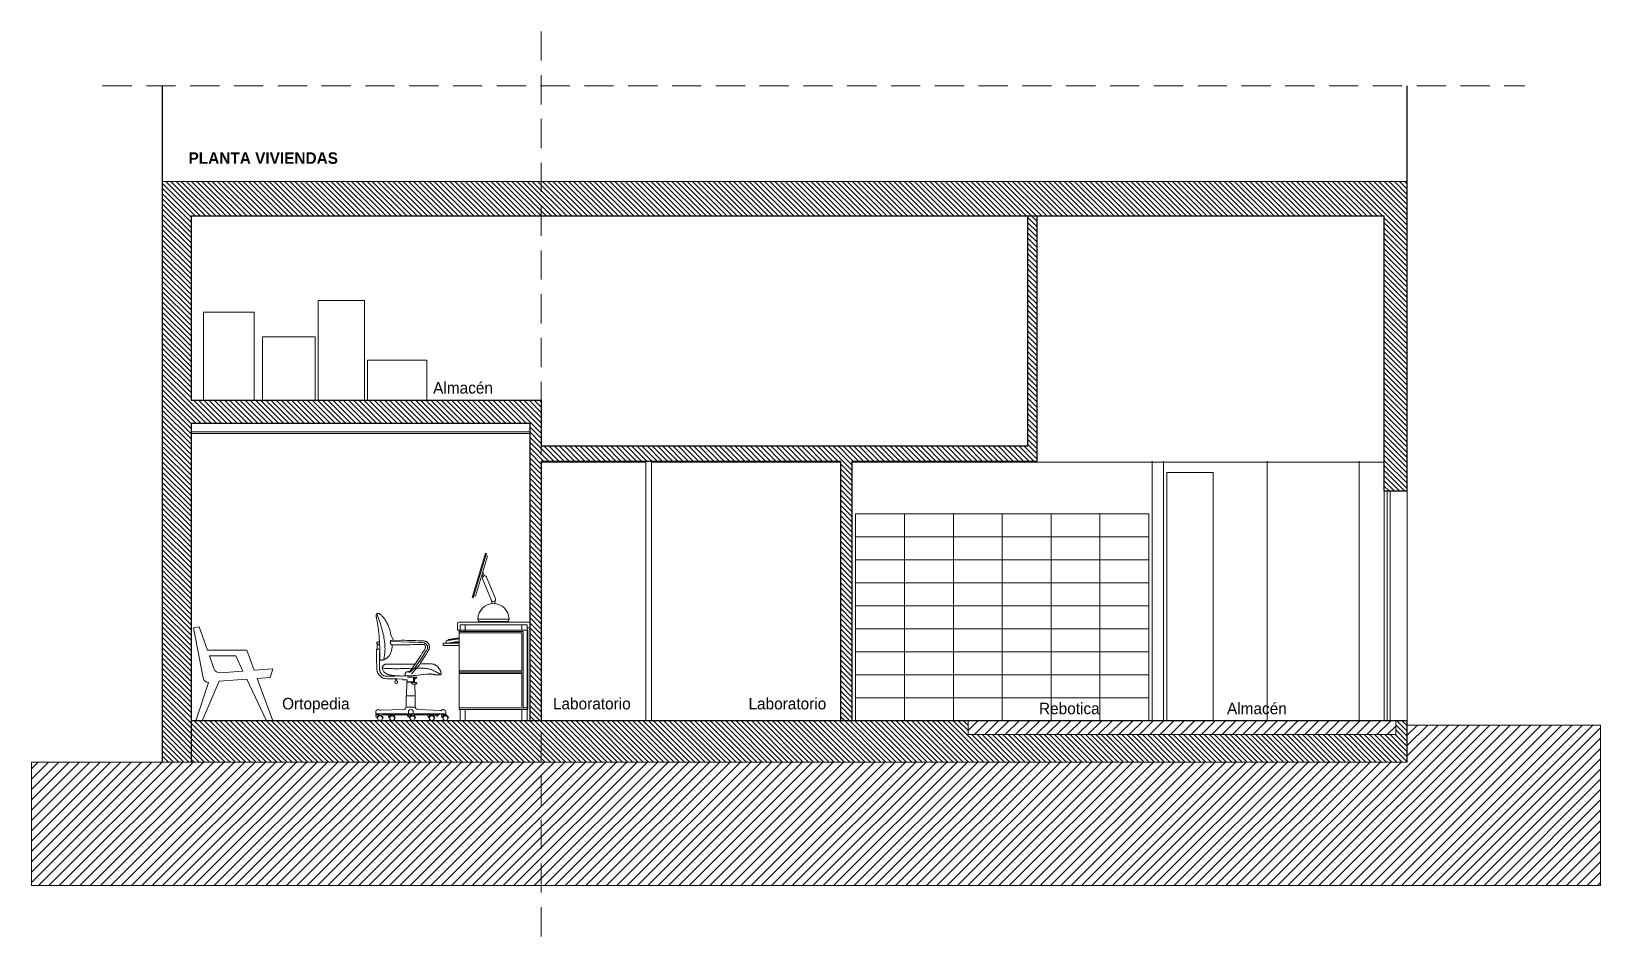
# Model space of a CAD drawing. Header units: millimetres. Extents: x -177 to 251, y 63 to 264.
# Drawn here: x 157.27 to 170.92, y 91.12 to 99.03 of the extents above; entities that cross this region are included whole.
import ezdxf

# ---------------------------------------------------------------- set-up
doc = ezdxf.new("R2010")
doc.units = ezdxf.units.MM
doc.header["$LTSCALE"] = 0.01
doc.linetypes.add('TRAZOS', pattern=[19.05, 12.7, -6.35])
doc.layers.get('0').update_dxf_attribs({"color": 2, "lineweight": 0})
for name, color, linetype, lineweight in [('ARQ_AUXILIARES', 4, 'Continuous', 0), ('ARQ_DISCONTINUAS', 6, 'TRAZOS', 5), ('ARQ_MOBILIARIO', 102, 'Continuous', 5), ('ARQ_PROYECCION', 3, 'Continuous', 9), ('ARQ_PROYECCION 1', 3, 'Continuous', 13), ('ARQ_PROYECCION 2', 5, 'Continuous', 5), ('ARQ_SECCION', 1, 'Continuous', 25), ('TEX_TEXTOS', 7, 'Continuous', 5)]:
    doc.layers.add(name, color=color, linetype=linetype, lineweight=lineweight)
doc.styles.get("Standard").update_dxf_attribs({"font": 'GOTHIC.TTF'})

# ---------------------------------------------------------------- blocks, each defined once
blk = doc.blocks.new('Musa01al')
at = {"color": 0, "linetype": 'ByBlock'}
for points in [[(0.527, 0.44), (0.689, 0.452), (0.666, 0.377), (0.552, 0.369), (0.69, 0), (0.635, 0), (0.462, 0.362), (0.223, 0.345), (0.074, 0), (0.02, 0), (0.13, 0.333, -0.346188), (0.083, 0.373), (0, 0.808), (0.049, 0.818), (0.12, 0.615), (0.463, 0.615)], [(0.138, 0.565), (0.177, 0.454, 0.381218), (0.233, 0.418), (0.429, 0.432), (0.366, 0.565)]]:
    blk.add_lwpolyline(points, format="xyb", close=True, dxfattribs=at)
blk = doc.blocks.new('FEWFWEFEWFFWEF')
h = blk.add_hatch()
h.set_pattern_fill('ANSI31', color=256, scale=0.1, angle=45, style=0)
h.set_pattern_definition([(90, (17.930634, 26.390706), (-0.0125, 2e-18), [])])
edge = h.paths.add_edge_path()
edge.add_line((31.652, 31.416), (31.402, 31.416))
edge.add_ellipse((31.419, 31.438), major_axis=(-0.0198, 0.0198), ratio=1, start_angle=95.4599, end_angle=135)
edge.add_line((31.419, 31.41), (31.634, 31.41))
edge.add_ellipse((31.634, 31.438), major_axis=(0.0198, 0.0198), ratio=1, start_angle=225, end_angle=264.5401)
for p, q in [((31.579, 31.985), (31.593, 31.989)), ((31.683, 31.637), (31.579, 31.985)), ((31.587, 32.008), (31.597, 32.011)), ((31.703, 31.622), (31.587, 32.008)), ((31.713, 31.625), (31.597, 32.011)), ((31.605, 31.813), (31.619, 31.849)), ((31.619, 31.807), (31.626, 31.826)), ((31.51, 31.613), (31.587, 31.801)), ((31.623, 31.787), (31.545, 31.599)), ((31.515, 31.571), (31.515, 31.592)), ((31.541, 31.571), (31.541, 31.592)), ((31.697, 31.641), (31.683, 31.637)), ((31.713, 31.625), (31.703, 31.622)), ((31.391, 31.436), (31.662, 31.436)), ((31.402, 31.416), (31.652, 31.416)), ((31.419, 31.41), (31.634, 31.41))]:
    blk.add_line(p, q)
for centre, radius, start, end in [((31.605, 31.794), 0.0192, 337.6472, 157.6472), ((31.527, 31.436), 0.135, 0.8343, 179.1657), ((31.528, 31.606), 0.0192, 157.6472, 337.6472), ((31.419, 31.438), 0.0279, 179.1657, 270), ((31.634, 31.438), 0.0279, 270, 0.8343)]:
    blk.add_arc(centre, radius, start, end)
blk = doc.blocks.new('wrgwrgwg')
at = {"layer": 'ARQ_MOBILIARIO', "ltscale": 10}
for p, q in [((302.151, 72.18), (302.13, 72.229)), ((302.708, 72.27), (302.708, 72.33)), ((302.708, 72.27), (302.708, 72.33)), ((302.708, 72.27), (302.723, 72.27)), ((302.708, 72.27), (302.723, 72.27)), ((303.328, 72.34), (302.718, 72.34)), ((302.723, 72.27), (302.777, 72.27)), ((302.723, 72.258), (302.723, 72.27)), ((302.723, 72.27), (302.777, 72.27)), ((302.723, 72.258), (302.723, 72.27)), ((302.777, 72.258), (302.723, 72.258)), ((302.777, 72.258), (302.723, 72.258)), ((302.723, 72.246), (302.723, 71.917)), ((302.723, 72.246), (302.723, 71.917)), ((303.314, 72.316), (302.732, 72.316)), ((302.732, 72.316), (302.777, 72.316)), ((302.732, 72.27), (302.732, 72.316)), ((302.732, 72.316), (302.732, 72.27)), ((302.732, 72.316), (302.777, 72.316)), ((302.732, 72.27), (302.732, 72.316)), ((302.732, 72.316), (302.732, 72.27)), ((302.777, 72.27), (302.732, 72.27)), ((302.777, 72.27), (302.732, 72.27)), ((302.777, 72.316), (302.777, 72.27)), ((302.777, 72.316), (302.777, 72.27)), ((303.268, 72.27), (302.777, 72.27)), ((302.777, 72.27), (302.777, 72.258)), ((302.777, 72.27), (302.777, 72.258)), ((303.268, 72.316), (303.268, 72.27)), ((303.268, 72.27), (303.32, 72.27)), ((303.314, 72.316), (303.314, 72.27)), ((303.314, 72.295), (303.314, 72.316)), ((303.314, 72.295), (303.314, 72.293)), ((303.314, 72.29), (303.338, 72.29)), ((303.314, 71.58), (303.314, 72.27)), ((303.32, 71.58), (303.32, 72.27)), ((303.338, 72.29), (303.338, 72.33)), ((302.583, 72.156), (302.723, 72.156)), ((302.583, 72.156), (302.583, 72.136)), ((302.583, 72.156), (302.723, 72.156)), ((302.583, 72.156), (302.583, 72.136)), ((302.583, 72.136), (302.723, 72.136)), ((302.583, 72.136), (302.723, 72.136)), ((302.61, 72.177), (302.723, 72.194)), ((302.61, 72.177), (302.723, 72.194)), ((302.61, 72.156), (302.61, 72.177)), ((302.61, 72.156), (302.61, 72.177)), ((302.723, 72.173), (302.61, 72.156)), ((302.723, 72.173), (302.61, 72.156)), ((302.625, 72.18), (302.629, 72.189)), ((302.625, 72.18), (302.629, 72.189)), ((302.664, 72.186), (302.625, 72.18)), ((302.664, 72.186), (302.625, 72.18)), ((302.648, 72.19), (302.629, 72.189)), ((302.648, 72.19), (302.629, 72.189)), ((302.629, 72.189), (302.644, 72.189)), ((302.629, 72.189), (302.644, 72.189)), ((302.644, 72.183), (302.704, 72.192)), ((302.649, 72.192), (302.644, 72.183)), ((302.644, 72.183), (302.704, 72.192)), ((302.649, 72.192), (302.644, 72.183)), ((302.644, 72.189), (302.644, 72.183)), ((302.644, 72.189), (302.644, 72.183)), ((302.645, 72.161), (302.645, 72.156)), ((302.645, 72.161), (302.645, 72.156)), ((302.645, 72.156), (302.723, 72.156)), ((302.645, 72.156), (302.723, 72.156)), ((302.646, 72.156), (302.646, 72.162)), ((302.646, 72.156), (302.646, 72.162)), ((302.647, 72.162), (302.647, 72.156)), ((302.647, 72.162), (302.647, 72.156)), ((302.664, 72.192), (302.649, 72.192)), ((302.664, 72.192), (302.649, 72.192)), ((302.649, 72.183), (302.649, 72.184)), ((302.649, 72.183), (302.649, 72.184)), ((302.65, 72.184), (302.65, 72.183)), ((302.65, 72.184), (302.65, 72.183)), ((302.65, 72.156), (302.65, 72.162)), ((302.65, 72.156), (302.65, 72.162)), ((302.651, 72.184), (302.651, 72.184)), ((302.651, 72.184), (302.651, 72.184)), ((302.652, 72.163), (302.652, 72.156)), ((302.652, 72.163), (302.652, 72.156)), ((302.653, 72.184), (302.653, 72.184)), ((302.653, 72.184), (302.653, 72.184)), ((302.657, 72.185), (302.654, 72.185)), ((302.657, 72.185), (302.654, 72.185)), ((302.655, 72.185), (302.655, 72.184)), ((302.655, 72.185), (302.655, 72.184)), ((302.668, 72.194), (302.664, 72.186)), ((302.668, 72.194), (302.664, 72.186)), ((302.664, 72.186), (302.664, 72.192)), ((302.664, 72.186), (302.664, 72.192)), ((302.688, 72.197), (302.668, 72.194)), ((302.688, 72.197), (302.668, 72.194)), ((302.684, 72.194), (302.668, 72.194)), ((302.684, 72.194), (302.668, 72.194)), ((302.723, 72.166), (302.676, 72.166)), ((302.723, 72.166), (302.676, 72.166)), ((302.688, 72.197), (302.684, 72.189)), ((302.688, 72.197), (302.684, 72.189)), ((302.684, 72.189), (302.684, 72.194)), ((302.684, 72.189), (302.684, 72.194)), ((302.685, 72.168), (302.723, 72.168)), ((302.685, 72.168), (302.723, 72.168)), ((302.704, 72.197), (302.688, 72.197)), ((302.704, 72.197), (302.688, 72.197)), ((302.708, 72.2), (302.704, 72.192)), ((302.708, 72.2), (302.704, 72.192)), ((302.704, 72.192), (302.704, 72.197)), ((302.704, 72.192), (302.704, 72.197)), ((302.704, 72.192), (302.704, 72.192)), ((302.704, 72.192), (302.704, 72.192)), ((302.723, 72.2), (302.708, 72.2)), ((302.723, 72.2), (302.708, 72.2)), ((302.267, 71.817), (302.266, 71.698)), ((302.267, 71.817), (302.266, 71.698)), ((302.267, 71.817), (302.271, 71.821)), ((302.267, 71.817), (302.303, 71.817)), ((302.271, 71.836), (302.271, 71.821)), ((302.271, 71.821), (302.303, 71.821)), ((302.326, 71.821), (302.303, 71.821)), ((302.326, 71.817), (302.303, 71.817)), ((302.339, 71.8), (302.34, 71.698)), ((302.723, 71.893), (302.723, 71.606)), ((302.723, 71.893), (302.723, 71.606)), ((302.263, 71.601), (302.263, 71.698)), ((302.263, 71.698), (302.342, 71.698)), ((302.263, 71.698), (302.342, 71.698)), ((302.303, 71.698), (302.269, 71.698)), ((302.342, 71.601), (302.342, 71.698)), ((301.998, 71.56), (301.998, 71.541)), ((301.998, 71.541), (302.303, 71.541)), ((302, 71.533), (302.003, 71.533)), ((302.003, 71.533), (302.033, 71.533)), ((302.011, 71.533), (302.011, 71.541)), ((302.022, 71.533), (302.022, 71.541)), ((302.033, 71.533), (302.033, 71.531)), ((302.244, 71.581), (302.038, 71.573)), ((302.137, 71.531), (302.137, 71.534)), ((302.287, 71.533), (302.282, 71.533)), ((302.294, 71.541), (302.294, 71.533)), ((302.331, 71.528), (302.331, 71.541)), ((302.338, 71.601), (302.342, 71.601)), ((302.565, 71.571), (302.363, 71.58)), ((302.569, 71.533), (302.573, 71.533)), ((302.58, 71.533), (302.58, 71.541)), ((302.607, 71.541), (302.607, 71.56)), ((302.723, 71.58), (303.314, 71.58)), ((302.732, 71.58), (302.732, 71.482)), ((302.732, 71.58), (302.732, 71.482)), ((303.314, 71.58), (303.314, 71.482)), ((303.314, 71.58), (303.318, 71.58)), ((303.32, 71.59), (303.32, 71.58)), ((302.061, 71.506), (302.055, 71.506)), ((302.162, 71.506), (302.167, 71.506)), ((302.338, 71.506), (302.343, 71.506)), ((302.507, 71.506), (302.512, 71.506)), ((302.63, 71.506), (302.625, 71.506))]:
    blk.add_line(p, q, dxfattribs=at)
for points in [[(302.033, 72.012), (302.032, 72.054), (302.032, 72.09), (302.032, 72.122), (302.031, 72.149), (302.03, 72.172), (302.029, 72.192), (302.028, 72.21), (302.027, 72.225), (302.026, 72.24), (302.025, 72.253), (302.023, 72.266), (302.022, 72.277), (302.02, 72.288), (302.019, 72.298), (302.017, 72.308), (302.016, 72.317), (302.014, 72.326), (302.013, 72.335), (302.011, 72.343), (302.009, 72.35), (302.008, 72.358), (302.007, 72.364), (302.005, 72.37), (302.004, 72.375), (302.004, 72.379), (302.003, 72.383), (302.002, 72.386), (302.002, 72.389), (302.001, 72.391), (302.001, 72.393), (302.001, 72.394), (302.001, 72.396), (302.001, 72.397), (302.001, 72.398), (302.001, 72.399), (302.001, 72.401), (302.002, 72.402), (302.002, 72.403), (302.002, 72.404), (302.003, 72.405), (302.003, 72.407), (302.004, 72.408), (302.005, 72.409), (302.005, 72.41), (302.006, 72.411), (302.007, 72.412), (302.008, 72.413), (302.009, 72.414), (302.01, 72.414), (302.012, 72.415), (302.013, 72.415), (302.015, 72.415), (302.017, 72.415), (302.019, 72.415), (302.02, 72.415), (302.022, 72.415), (302.025, 72.414), (302.027, 72.414), (302.029, 72.413), (302.031, 72.411), (302.034, 72.41), (302.037, 72.408), (302.04, 72.406), (302.043, 72.403), (302.047, 72.4), (302.051, 72.396), (302.055, 72.392), (302.059, 72.387), (302.063, 72.382), (302.068, 72.377), (302.072, 72.371), (302.076, 72.365), (302.081, 72.358), (302.085, 72.351), (302.089, 72.344), (302.094, 72.336), (302.098, 72.328), (302.102, 72.32), (302.106, 72.311), (302.109, 72.302), (302.113, 72.293), (302.117, 72.283), (302.12, 72.274), (302.123, 72.264), (302.13, 72.229)], [(302.068, 72.014), (302.072, 72.034), (302.075, 72.053), (302.077, 72.072), (302.078, 72.089), (302.079, 72.107), (302.078, 72.123), (302.077, 72.14), (302.076, 72.156), (302.074, 72.172), (302.072, 72.188), (302.069, 72.204), (302.067, 72.22), (302.063, 72.235), (302.059, 72.251), (302.055, 72.267), (302.051, 72.284), (302.046, 72.3), (302.041, 72.317), (302.036, 72.333), (302.031, 72.35), (302.025, 72.366), (302.019, 72.381), (302.013, 72.397), (302.006, 72.411)], [(302.005, 72.105), (302.005, 72.045), (302.005, 71.999), (302.006, 71.965), (302.007, 71.941), (302.008, 71.925), (302.009, 71.915), (302.011, 71.909), (302.012, 71.905), (302.014, 71.901), (302.016, 71.897), (302.019, 71.893), (302.021, 71.889), (302.024, 71.886), (302.026, 71.882), (302.029, 71.878), (302.032, 71.875), (302.035, 71.872), (302.038, 71.869), (302.041, 71.866), (302.045, 71.863), (302.049, 71.861), (302.053, 71.859), (302.057, 71.856), (302.061, 71.854), (302.066, 71.853), (302.073, 71.851), (302.083, 71.849), (302.098, 71.848), (302.119, 71.847), (302.148, 71.846), (302.185, 71.846), (302.234, 71.845)], [(302.032, 72.105), (302.005, 72.105)], [(302.03, 72.171), (302.025, 72.17), (302.021, 72.17), (302.018, 72.169), (302.015, 72.168), (302.013, 72.168), (302.012, 72.167), (302.01, 72.166), (302.009, 72.165), (302.008, 72.164), (302.008, 72.163), (302.007, 72.163), (302.007, 72.162), (302.007, 72.161), (302.007, 72.159), (302.007, 72.158), (302.007, 72.157), (302.007, 72.156), (302.008, 72.155), (302.01, 72.153), (302.012, 72.151), (302.015, 72.149), (302.019, 72.147), (302.024, 72.144), (302.031, 72.14)], [(302.011, 72.152), (302.011, 72.105)], [(302.032, 72.105), (302.031, 72.049), (302.031, 72.007), (302.031, 71.975), (302.031, 71.953), (302.031, 71.938), (302.031, 71.929), (302.032, 71.924), (302.032, 71.921), (302.033, 71.918), (302.033, 71.915), (302.034, 71.913), (302.035, 71.91), (302.036, 71.908), (302.037, 71.905), (302.038, 71.903), (302.04, 71.9), (302.041, 71.898), (302.042, 71.895), (302.044, 71.893), (302.046, 71.891), (302.048, 71.889), (302.05, 71.887), (302.052, 71.885), (302.054, 71.883), (302.056, 71.881), (302.058, 71.88), (302.061, 71.878), (302.063, 71.877), (302.066, 71.875), (302.069, 71.874), (302.072, 71.873), (302.075, 71.872), (302.079, 71.871), (302.084, 71.87), (302.091, 71.869), (302.102, 71.869), (302.117, 71.869), (302.137, 71.869), (302.164, 71.87), (302.198, 71.872)], [(302.142, 72.143), (302.142, 72.136), (302.142, 72.127), (302.141, 72.118), (302.139, 72.11), (302.138, 72.102), (302.136, 72.095), (302.134, 72.088), (302.132, 72.081), (302.129, 72.075), (302.127, 72.07), (302.125, 72.065), (302.122, 72.06), (302.12, 72.056), (302.117, 72.051), (302.115, 72.048), (302.112, 72.044), (302.109, 72.04), (302.105, 72.037), (302.102, 72.034), (302.099, 72.031), (302.095, 72.028), (302.092, 72.026), (302.089, 72.023), (302.086, 72.021), (302.083, 72.02), (302.081, 72.019), (302.078, 72.018), (302.077, 72.017), (302.075, 72.016), (302.074, 72.016), (302.072, 72.016), (302.071, 72.016), (302.07, 72.015), (302.07, 72.015), (302.069, 72.015), (302.068, 72.014), (302.068, 72.014), (302.067, 72.014), (302.066, 72.013), (302.066, 72.013), (302.065, 72.012), (302.064, 72.012), (302.063, 72.012), (302.062, 72.011), (302.06, 72.011), (302.059, 72.01), (302.057, 72.01), (302.055, 72.01), (302.053, 72.009), (302.051, 72.009), (302.049, 72.009), (302.046, 72.009), (302.044, 72.009), (302.041, 72.009), (302.038, 72.01), (302.035, 72.011), (302.033, 72.012)], [(302.14, 72.143), (302.137, 72.143), (302.134, 72.144), (302.133, 72.144), (302.132, 72.145), (302.131, 72.146), (302.13, 72.147), (302.129, 72.148), (302.128, 72.149), (302.128, 72.15), (302.127, 72.151), (302.126, 72.152), (302.126, 72.154), (302.125, 72.155), (302.125, 72.156), (302.125, 72.158), (302.125, 72.159), (302.124, 72.161), (302.124, 72.162), (302.124, 72.164), (302.124, 72.165), (302.125, 72.167), (302.125, 72.168), (302.125, 72.17), (302.125, 72.171), (302.125, 72.172), (302.126, 72.173), (302.126, 72.175), (302.126, 72.176), (302.127, 72.177), (302.127, 72.178), (302.128, 72.179), (302.128, 72.179)], [(302.125, 72.172), (302.219, 72.169), (302.29, 72.167), (302.341, 72.165), (302.377, 72.163), (302.4, 72.162), (302.413, 72.16), (302.42, 72.159), (302.423, 72.158), (302.426, 72.157), (302.428, 72.155), (302.43, 72.154), (302.432, 72.153), (302.434, 72.151), (302.436, 72.15), (302.437, 72.148), (302.439, 72.147), (302.44, 72.145), (302.442, 72.143), (302.443, 72.14), (302.445, 72.138), (302.446, 72.136), (302.447, 72.134), (302.448, 72.131), (302.449, 72.129), (302.449, 72.127), (302.449, 72.124), (302.45, 72.122), (302.45, 72.12), (302.449, 72.118), (302.449, 72.116), (302.449, 72.114), (302.448, 72.112), (302.448, 72.11), (302.447, 72.108), (302.446, 72.105), (302.444, 72.102), (302.441, 72.097), (302.437, 72.091), (302.431, 72.082), (302.424, 72.072), (302.416, 72.058), (302.406, 72.043), (302.395, 72.027), (302.384, 72.01), (302.373, 71.993), (302.362, 71.977), (302.352, 71.962), (302.343, 71.949), (302.301, 71.908)], [(302.128, 72.179), (302.223, 72.183), (302.247, 72.182), (302.272, 72.181), (302.298, 72.181), (302.322, 72.18), (302.345, 72.179), (302.365, 72.178), (302.381, 72.178), (302.394, 72.177), (302.404, 72.177), (302.412, 72.176), (302.417, 72.176), (302.421, 72.175), (302.424, 72.175), (302.427, 72.174), (302.429, 72.174), (302.431, 72.173), (302.433, 72.172), (302.435, 72.172), (302.436, 72.171), (302.438, 72.17), (302.44, 72.169), (302.442, 72.168), (302.444, 72.166), (302.445, 72.165), (302.447, 72.163), (302.449, 72.162), (302.451, 72.16), (302.453, 72.158), (302.454, 72.155), (302.456, 72.153), (302.458, 72.15), (302.459, 72.148), (302.46, 72.145), (302.462, 72.142), (302.463, 72.138), (302.463, 72.135), (302.464, 72.132), (302.464, 72.129), (302.465, 72.125), (302.465, 72.122), (302.464, 72.119), (302.464, 72.116), (302.464, 72.113), (302.463, 72.111), (302.463, 72.108), (302.462, 72.106), (302.462, 72.104), (302.461, 72.101), (302.46, 72.099), (302.458, 72.095), (302.455, 72.09), (302.451, 72.084), (302.446, 72.076), (302.439, 72.065), (302.43, 72.052), (302.421, 72.037), (302.41, 72.02), (302.399, 72.003), (302.388, 71.986), (302.377, 71.97), (302.367, 71.955), (302.313, 71.893)], [(302.297, 71.915), (302.334, 71.966), (302.345, 71.981), (302.356, 71.998), (302.367, 72.016), (302.379, 72.033), (302.39, 72.05), (302.4, 72.066), (302.408, 72.079), (302.415, 72.09), (302.421, 72.099), (302.425, 72.105), (302.427, 72.11), (302.429, 72.114), (302.43, 72.117), (302.431, 72.119), (302.431, 72.12), (302.431, 72.122), (302.431, 72.124), (302.431, 72.126), (302.43, 72.128), (302.43, 72.13), (302.429, 72.132), (302.429, 72.133), (302.428, 72.135), (302.427, 72.137), (302.426, 72.138), (302.425, 72.139), (302.424, 72.141), (302.423, 72.142), (302.422, 72.143), (302.421, 72.144), (302.42, 72.144), (302.419, 72.145), (302.417, 72.145), (302.414, 72.146), (302.409, 72.146), (302.403, 72.146), (302.394, 72.146), (302.382, 72.146), (302.366, 72.146), (302.347, 72.145), (302.324, 72.145), (302.3, 72.144), (302.274, 72.144), (302.249, 72.143), (302.225, 72.143), (302.14, 72.143)], [(302.054, 71.94), (302.055, 71.945), (302.055, 71.949), (302.056, 71.952), (302.058, 71.956), (302.059, 71.958), (302.061, 71.961), (302.063, 71.963), (302.065, 71.965), (302.067, 71.966), (302.069, 71.968), (302.071, 71.969), (302.072, 71.97), (302.074, 71.971), (302.077, 71.972), (302.079, 71.973), (302.081, 71.973), (302.083, 71.973), (302.086, 71.974), (302.088, 71.974), (302.092, 71.974), (302.096, 71.974), (302.1, 71.974), (302.106, 71.974), (302.112, 71.974), (302.12, 71.974), (302.128, 71.974), (302.137, 71.974), (302.147, 71.974), (302.158, 71.974), (302.17, 71.974), (302.182, 71.974), (302.194, 71.974), (302.207, 71.974), (302.219, 71.974), (302.232, 71.974), (302.246, 71.974), (302.252, 71.974)], [(302.054, 71.94), (302.067, 71.939), (302.08, 71.938), (302.093, 71.938), (302.107, 71.937), (302.12, 71.937), (302.132, 71.936), (302.144, 71.936), (302.156, 71.935), (302.166, 71.935), (302.176, 71.935), (302.185, 71.935), (302.193, 71.935), (302.202, 71.935), (302.21, 71.936), (302.219, 71.936), (302.227, 71.936), (302.236, 71.936), (302.246, 71.936), (302.256, 71.937), (302.266, 71.937), (302.276, 71.937), (302.286, 71.937), (302.286, 71.937)], [(302.343, 71.876), (302.34, 71.876), (302.332, 71.875), (302.324, 71.875), (302.316, 71.874), (302.307, 71.874), (302.298, 71.873), (302.289, 71.873), (302.279, 71.872), (302.269, 71.872), (302.259, 71.872), (302.249, 71.872), (302.239, 71.872), (302.229, 71.871), (302.219, 71.871), (302.21, 71.872), (302.202, 71.872), (302.194, 71.872), (302.186, 71.872), (302.179, 71.873), (302.173, 71.873), (302.166, 71.874), (302.16, 71.875), (302.154, 71.875), (302.148, 71.876), (302.143, 71.877), (302.137, 71.878), (302.131, 71.879), (302.126, 71.88), (302.121, 71.881), (302.116, 71.882), (302.111, 71.883), (302.106, 71.884), (302.102, 71.886), (302.098, 71.887), (302.094, 71.889), (302.09, 71.891), (302.086, 71.893), (302.082, 71.896), (302.079, 71.898), (302.075, 71.901), (302.072, 71.905), (302.068, 71.909), (302.065, 71.913), (302.062, 71.918), (302.059, 71.925), (302.057, 71.932), (302.054, 71.94)], [(302.246, 71.974), (302.337, 71.975), (302.341, 71.975)], [(302.286, 71.937), (302.368, 71.94), (302.377, 71.94), (302.386, 71.94), (302.394, 71.94), (302.402, 71.94), (302.41, 71.94), (302.418, 71.94), (302.425, 71.939), (302.432, 71.938), (302.439, 71.938), (302.446, 71.936), (302.452, 71.935), (302.459, 71.933), (302.466, 71.931), (302.473, 71.929), (302.48, 71.927), (302.487, 71.924), (302.494, 71.921), (302.502, 71.917), (302.51, 71.914), (302.518, 71.91), (302.526, 71.906), (302.535, 71.901), (302.543, 71.897), (302.55, 71.893), (302.557, 71.888), (302.564, 71.884)], [(302.381, 71.976), (302.382, 71.976), (302.391, 71.976), (302.399, 71.976), (302.407, 71.976), (302.413, 71.976), (302.419, 71.976), (302.425, 71.976), (302.431, 71.976), (302.436, 71.977), (302.441, 71.977), (302.446, 71.977), (302.451, 71.977), (302.457, 71.977), (302.462, 71.977), (302.467, 71.977), (302.472, 71.977), (302.477, 71.977), (302.481, 71.977), (302.486, 71.976), (302.49, 71.976), (302.494, 71.975), (302.499, 71.974), (302.503, 71.973), (302.506, 71.971), (302.51, 71.97), (302.514, 71.968), (302.517, 71.966), (302.521, 71.964), (302.524, 71.962), (302.528, 71.959), (302.531, 71.956), (302.534, 71.954), (302.537, 71.951), (302.54, 71.947), (302.543, 71.944), (302.545, 71.941), (302.548, 71.937), (302.55, 71.934), (302.552, 71.93), (302.554, 71.927), (302.556, 71.924), (302.558, 71.921), (302.559, 71.918), (302.56, 71.915), (302.562, 71.913), (302.563, 71.91), (302.564, 71.908), (302.564, 71.906), (302.565, 71.904), (302.565, 71.902), (302.566, 71.901), (302.566, 71.899), (302.567, 71.897), (302.567, 71.896), (302.567, 71.894), (302.567, 71.893), (302.567, 71.892), (302.567, 71.891), (302.567, 71.89), (302.567, 71.889), (302.567, 71.888), (302.566, 71.887), (302.566, 71.886), (302.565, 71.886), (302.565, 71.885), (302.564, 71.884), (302.563, 71.884), (302.562, 71.883), (302.56, 71.883), (302.558, 71.882), (302.556, 71.882), (302.554, 71.881), (302.551, 71.881), (302.547, 71.881), (302.543, 71.881), (302.539, 71.881), (302.535, 71.881), (302.53, 71.881), (302.525, 71.882), (302.521, 71.882), (302.516, 71.882), (302.512, 71.883), (302.509, 71.883), (302.505, 71.884), (302.503, 71.884), (302.5, 71.885), (302.498, 71.885), (302.496, 71.886), (302.494, 71.886), (302.492, 71.886), (302.49, 71.887), (302.488, 71.887), (302.486, 71.887), (302.484, 71.888), (302.482, 71.888), (302.479, 71.888), (302.477, 71.888), (302.474, 71.889), (302.471, 71.889), (302.468, 71.889), (302.465, 71.889), (302.462, 71.888), (302.458, 71.888), (302.455, 71.888), (302.451, 71.888), (302.447, 71.887), (302.444, 71.887), (302.44, 71.887), (302.343, 71.876), (302.432, 71.886)], [(302.173, 71.846), (302.173, 71.831)], [(302.179, 71.846), (302.179, 71.831)], [(302.234, 71.845), (302.234, 71.837), (302.271, 71.837), (302.271, 71.836)], [(302.255, 71.872), (302.255, 71.879), (302.255, 71.884), (302.255, 71.889), (302.255, 71.892), (302.256, 71.895), (302.256, 71.897), (302.257, 71.899), (302.257, 71.9), (302.258, 71.901), (302.258, 71.902), (302.259, 71.903), (302.26, 71.904), (302.26, 71.904), (302.261, 71.905), (302.262, 71.905), (302.263, 71.906), (302.264, 71.906), (302.265, 71.907), (302.266, 71.907), (302.267, 71.907), (302.269, 71.908), (302.27, 71.908), (302.271, 71.908), (302.273, 71.908), (302.274, 71.908), (302.276, 71.908), (302.277, 71.909), (302.278, 71.909), (302.28, 71.909), (302.281, 71.909), (302.283, 71.909), (302.284, 71.91), (302.286, 71.91), (302.287, 71.91), (302.289, 71.911), (302.29, 71.911), (302.292, 71.912), (302.293, 71.913), (302.295, 71.913), (302.296, 71.914), (302.297, 71.915)], [(302.28, 71.873), (302.277, 71.862), (302.354, 71.861)], [(302.301, 71.908), (302.299, 71.907), (302.295, 71.906), (302.291, 71.905), (302.286, 71.904)], [(302.313, 71.893), (302.312, 71.893), (302.305, 71.89)], [(302.326, 71.816), (302.324, 71.816), (302.321, 71.815), (302.32, 71.815), (302.318, 71.814), (302.317, 71.814), (302.316, 71.813), (302.315, 71.812), (302.314, 71.812), (302.313, 71.811), (302.312, 71.81), (302.311, 71.809), (302.311, 71.809), (302.311, 71.808), (302.31, 71.807), (302.31, 71.806), (302.311, 71.805), (302.311, 71.805), (302.312, 71.804), (302.313, 71.803), (302.314, 71.803), (302.315, 71.802), (302.317, 71.802), (302.318, 71.801), (302.319, 71.801), (302.321, 71.8), (302.322, 71.8), (302.324, 71.8), (302.326, 71.8), (302.327, 71.799), (302.329, 71.799), (302.331, 71.799), (302.332, 71.799), (302.334, 71.799), (302.336, 71.799), (302.338, 71.8), (302.34, 71.8), (302.342, 71.8), (302.344, 71.801), (302.345, 71.801), (302.347, 71.802), (302.349, 71.802), (302.35, 71.803), (302.352, 71.804), (302.353, 71.804), (302.354, 71.805), (302.355, 71.806), (302.355, 71.806), (302.356, 71.807), (302.356, 71.808), (302.356, 71.808), (302.356, 71.809), (302.355, 71.81), (302.355, 71.81), (302.354, 71.811), (302.353, 71.812), (302.353, 71.812), (302.352, 71.813), (302.35, 71.813), (302.349, 71.814), (302.347, 71.815), (302.345, 71.815), (302.342, 71.815), (302.339, 71.816), (302.335, 71.816)], [(302.326, 71.862), (302.326, 71.816)], [(302.335, 71.862), (302.335, 71.816)], [(302.335, 71.844), (302.339, 71.846), (302.342, 71.848), (302.344, 71.849), (302.346, 71.851), (302.348, 71.853), (302.349, 71.855), (302.351, 71.858), (302.354, 71.861)], [(303.268, 71.606), (303.268, 71.893), (302.723, 71.893), (302.723, 71.905), (303.28, 71.905), (303.28, 71.594), (302.723, 71.594), (302.723, 71.606)], [(302.042, 71.541), (302.059, 71.534), (302.274, 71.534)], [(302.274, 71.541), (302.274, 71.523), (302.283, 71.523)], [(302.287, 71.533), (302.315, 71.533)], [(302.303, 71.541), (302.607, 71.541)], [(302.306, 71.533), (302.306, 71.541)], [(302.315, 71.533), (302.315, 71.531)], [(302.564, 71.541), (302.547, 71.534), (302.331, 71.534)], [(302.485, 71.531), (302.485, 71.534)], [(302.573, 71.533), (302.603, 71.533)], [(302.59, 71.533), (302.59, 71.541)], [(302.603, 71.533), (302.603, 71.531)]]:
    blk.add_lwpolyline(points, dxfattribs=at)
for points in [[(302.723, 72.258), (303.28, 72.258), (303.28, 71.905), (302.723, 71.905), (302.723, 71.917), (303.268, 71.917), (303.268, 72.246), (302.723, 72.246)], [(302.723, 71.594), (303.314, 71.594), (303.314, 71.58), (302.723, 71.58)], [(302.732, 71.482), (302.732, 71.58), (302.777, 71.58), (302.777, 71.482)], [(302.732, 71.482), (302.732, 71.58), (302.777, 71.58), (302.777, 71.482)], [(303.268, 71.482), (303.268, 71.58), (303.314, 71.58), (303.314, 71.482)]]:
    blk.add_lwpolyline(points, close=True, dxfattribs=at)
for points in [[(302.338, 71.601), (302.303, 71.601), (302.263, 71.601, -0.290593)], [(302.324, 71.541), (302.324, 71.565, 0.121883), (302.323, 71.567, 0.603282), (302.283, 71.567, 0.121883), (302.282, 71.565), (302.282, 71.541)]]:
    blk.add_lwpolyline(points, format="xyb", dxfattribs=at)
for centre in [(302.035, 71.505), (302.141, 71.505), (302.317, 71.505), (302.486, 71.505), (302.604, 71.505)]:
    blk.add_circle(centre, 0.0208, dxfattribs=at)
for centre, radius, start, end in [((302.718, 72.33), 0.01, 90, 180), ((302.718, 72.33), 0.01, 90, 180), ((303.328, 72.33), 0.01, 0, 90), ((302.176, 71.819), 0.012, 104.0183, 75.9817), ((302.019, 71.559), 0.0209, 51.9711, 176.0545), ((302.029, 71.53), 0.0297, 175.1046, 238.7971), ((302.035, 71.505), 0.026, 1.1182, 172.6475), ((302.038, 71.583), 0.00966, 231.9711, 272.1261), ((302.136, 71.53), 0.0297, 173.6653, 238.7971), ((302.141, 71.505), 0.026, 1.1182, 172.6475), ((302.24, 71.603), 0.0229, 278.4022, 354.6433), ((302.312, 71.53), 0.0297, 175.1046, 238.7971), ((302.317, 71.505), 0.026, 1.1182, 172.6475), ((302.365, 71.603), 0.0229, 185.3567, 264.8158), ((302.48, 71.53), 0.0297, 173.6653, 238.7971), ((302.486, 71.505), 0.026, 1.1182, 172.6475), ((302.565, 71.581), 0.00966, 267.3134, 313.744), ((302.599, 71.53), 0.0297, 175.1046, 238.7971), ((302.586, 71.559), 0.0209, 3.9455, 133.744), ((302.604, 71.505), 0.026, 1.1182, 172.6475)]:
    blk.add_arc(centre, radius, start, end, dxfattribs=at)
for points, knots in [([(302.54, 71.534), (302.54, 71.531), (302.539, 71.527), (302.534, 71.519), (302.521, 71.522), (302.52, 71.53), (302.52, 71.534)], [10.416711, 10.416711, 10.416711, 10.416711, 10.731342, 10.979341, 11.471896, 11.915969, 11.915969, 11.915969, 11.915969]), ([(302.604, 71.531), (302.604, 71.532), (302.601, 71.535), (302.598, 71.539), (302.596, 71.541)], [6.1189207, 6.1189207, 6.1189207, 6.1189207, 6.2836437, 6.6468345, 6.6468345, 6.6468345, 6.6468345])]:
    blk.add_open_spline(points, degree=3, knots=knots, dxfattribs=at)
blk.add_open_spline([(302.615, 71.529), (302.611, 71.533), (302.607, 71.537), (302.603, 71.541)], degree=3, dxfattribs=at)
at = {"layer": 'ARQ_MOBILIARIO', "ltscale": 10, "xscale": -1}
blk.add_blockref('FEWFWEFEWFFWEF', (334.549, 40.93), dxfattribs=at)

msp = doc.modelspace()

# ---------------------------------------------------------------- hatches: boundary and pattern name
at = {"layer": 'ARQ_AUXILIARES', "true_color": 0xcfcfcf}
h = msp.add_hatch(dxfattribs=at)
h.set_pattern_fill('LINE', color=254, scale=0.01, angle=315)
h.paths.add_polyline_path([(169.237, 97.723), (161.705, 97.723), (161.705, 97.423), (169.237, 97.423)])
h.paths.add_polyline_path([(161.705, 97.723), (158.408, 97.723), (158.408, 97.423), (161.705, 97.423)])
h.paths.add_polyline_path([(158.658, 97.423), (158.408, 97.423), (158.408, 92.672), (158.658, 92.672)])
h.paths.add_polyline_path([(161.705, 95.821), (158.658, 95.821), (158.658, 95.621), (161.605, 95.621), (161.605, 93.031), (161.705, 93.031)])
h.paths.add_polyline_path([(164.407, 95.291), (164.307, 95.291), (164.307, 93.031), (164.407, 93.031)])
h.paths.add_polyline_path([(169.237, 93.031), (169.137, 93.031), (169.137, 92.911), (165.417, 92.911), (165.417, 93.031), (161.705, 93.031), (161.705, 92.672), (169.237, 92.672)])
h.paths.add_polyline_path([(161.705, 93.031), (161.581, 93.031), (161.581, 93.031), (161.535, 93.031), (159.371, 93.031), (159.371, 93.031), (159.316, 93.031), (158.754, 93.031), (158.754, 93.031), (158.701, 93.031), (158.658, 93.031), (158.658, 92.672), (161.705, 92.672)])
h.paths.add_polyline_path([(166.017, 97.423), (165.937, 97.423), (165.937, 95.423), (166.017, 95.423)])
h.paths.add_polyline_path([(169.237, 97.423), (169.037, 97.423), (169.037, 95.031), (169.237, 95.031)])
h.paths.add_polyline_path([(166.017, 95.291), (166.017, 95.423), (161.705, 95.423), (161.705, 95.291)])
h = msp.add_hatch(dxfattribs=at)
h.set_pattern_fill('LINE', color=254, scale=0.02, angle=45)
h.paths.add_polyline_path([(161.705, 92.672), (157.27, 92.672), (157.27, 91.597), (161.705, 91.597)])
h.paths.add_polyline_path([(170.919, 92.993), (169.237, 92.993), (169.237, 92.672), (169.237, 92.672), (161.705, 92.672), (161.705, 91.597), (170.919, 91.597)])
h.paths.add_polyline_path([(169.137, 93.031), (165.417, 93.031), (165.417, 92.911), (169.137, 92.911)])

# ---------------------------------------------------------------- linework, layer by layer
at = {"layer": 'ARQ_DISCONTINUAS', "ltscale": 2}
for p, q in [((161.705, 99.029), (161.705, 91.118)), ((157.889, 98.556), (170.26, 98.556))]:
    msp.add_line(p, q, dxfattribs=at)
at = {"layer": 'ARQ_MOBILIARIO', "ltscale": 10}
for p, q in [((166.989, 94.831), (164.439, 94.831)), ((164.439, 94.831), (164.439, 93.031)), ((164.864, 94.831), (164.864, 93.031)), ((165.289, 94.831), (165.289, 93.031)), ((165.714, 94.831), (165.714, 93.031)), ((166.139, 94.831), (166.139, 93.031)), ((166.564, 94.831), (166.564, 93.031)), ((166.989, 94.831), (166.989, 93.031)), ((166.989, 94.631), (164.439, 94.631)), ((166.989, 94.431), (164.439, 94.431)), ((166.989, 94.231), (164.439, 94.231)), ((166.989, 94.031), (164.439, 94.031)), ((166.989, 93.831), (164.439, 93.831)), ((166.989, 93.631), (164.439, 93.631)), ((166.989, 93.431), (164.439, 93.431)), ((166.989, 93.231), (164.439, 93.231))]:
    msp.add_line(p, q, dxfattribs=at)
for points in [[(159.763, 96.687), (160.167, 96.687), (160.167, 95.821), (159.763, 95.821)], [(158.768, 96.585), (159.208, 96.585), (159.208, 95.821), (158.768, 95.821)], [(159.279, 96.371), (159.739, 96.371), (159.739, 95.821), (159.279, 95.821)], [(160.192, 96.168), (160.708, 96.168), (160.708, 95.821), (160.192, 95.821)], [(167.145, 95.192), (167.549, 95.192), (167.549, 93.031), (167.145, 93.031)]]:
    msp.add_lwpolyline(points, close=True, dxfattribs=at)
at = {"layer": 'ARQ_PROYECCION'}
for p, q in [((169.037, 95.031), (169.037, 93.031)), ((169.087, 95.031), (169.087, 93.031))]:
    msp.add_line(p, q, dxfattribs=at)
at = {"layer": 'ARQ_PROYECCION 1'}
for p, q in [((158.658, 95.546), (161.605, 95.546)), ((158.658, 95.531), (161.605, 95.531)), ((161.705, 95.281), (162.614, 95.281)), ((162.614, 95.291), (162.614, 93.031)), ((162.664, 95.291), (162.664, 93.031)), ((162.664, 95.281), (164.307, 95.281)), ((164.407, 95.281), (169.037, 95.281))]:
    msp.add_line(p, q, dxfattribs=at)
at = {"layer": 'ARQ_PROYECCION 2'}
for p, q in [((158.408, 97.723), (169.237, 97.723)), ((167.017, 95.291), (167.017, 93.031)), ((167.117, 95.291), (167.117, 93.031)), ((168.018, 95.291), (168.018, 93.031)), ((168.818, 95.291), (168.818, 93.031)), ((169.062, 95.031), (169.062, 93.031)), ((169.237, 95.031), (169.237, 93.031))]:
    msp.add_line(p, q, dxfattribs=at)
at = {"layer": 'ARQ_SECCION'}
for p, q in [((158.408, 98.556), (158.408, 92.672)), ((169.237, 97.423), (169.237, 98.556)), ((158.658, 97.423), (158.658, 95.821)), ((158.658, 97.423), (169.037, 97.423)), ((165.937, 95.423), (165.937, 97.423)), ((166.017, 95.291), (166.017, 97.423)), ((169.037, 95.031), (169.037, 97.423)), ((169.237, 95.031), (169.237, 97.423)), ((169.237, 95.031), (169.237, 96.49)), ((158.658, 95.821), (161.705, 95.821)), ((161.705, 95.821), (161.705, 95.423)), ((158.658, 95.621), (161.605, 95.621)), ((158.658, 95.621), (158.658, 92.672)), ((161.605, 95.621), (161.605, 93.031)), ((161.705, 95.423), (165.937, 95.423)), ((161.705, 95.291), (164.307, 95.291)), ((161.705, 95.291), (161.705, 93.031)), ((164.307, 95.291), (164.307, 93.031)), ((164.407, 95.291), (164.407, 93.031)), ((164.407, 95.291), (166.017, 95.291)), ((169.037, 95.031), (169.237, 95.031)), ((169.237, 93.031), (158.658, 93.031)), ((169.237, 92.672), (169.237, 93.031)), ((169.237, 92.672), (169.237, 93.031))]:
    msp.add_line(p, q, dxfattribs=at)
at = {"layer": 'ARQ_SECCION', "lineweight": 0}
for points in [[(169.237, 92.993), (170.919, 92.993), (170.919, 91.597), (157.27, 91.597), (157.27, 92.672), (169.237, 92.672)], [(169.137, 93.031), (169.137, 92.911), (165.417, 92.911), (165.417, 93.031)]]:
    msp.add_lwpolyline(points, dxfattribs=at)

# ---------------------------------------------------------------- block references
at = {"layer": 'ARQ_MOBILIARIO', "ltscale": 10}
msp.add_blockref('Musa01al', (158.681, 93.031), dxfattribs=at)
at = {"layer": 'ARQ_SECCION', "lineweight": 0}
msp.add_blockref('wrgwrgwg', (-141.733, 21.549), dxfattribs=at)

# ---------------------------------------------------------------- texts
at = {"layer": 'TEX_TEXTOS', "char_height": 0.1, "attachment_point": 1}
for s, insert in [('\\pi0.32522;{\\fCentury Gothic|b1|i0|c0|p34;PLANTA VIVIENDAS}', (158.311, 97.977)), ('\\pi0.6451;Almacén', (160.119, 95.978)), ('\\pi0.60632;Ortopedia', (158.844, 93.23)), ('Laboratorio', (161.806, 93.23)), ('Laboratorio', (163.507, 93.23)), ('\\pi0.65064;Rebotica', (165.383, 93.188)), ('\\pi0.6451;Almacén', (167.024, 93.188))]:
    msp.add_mtext_dynamic_manual_height_columns(s, width=1.89911, gutter_width=12.5, heights=[1.347], dxfattribs=dict(at, insert=insert))

doc.saveas('drawing.dxf')
